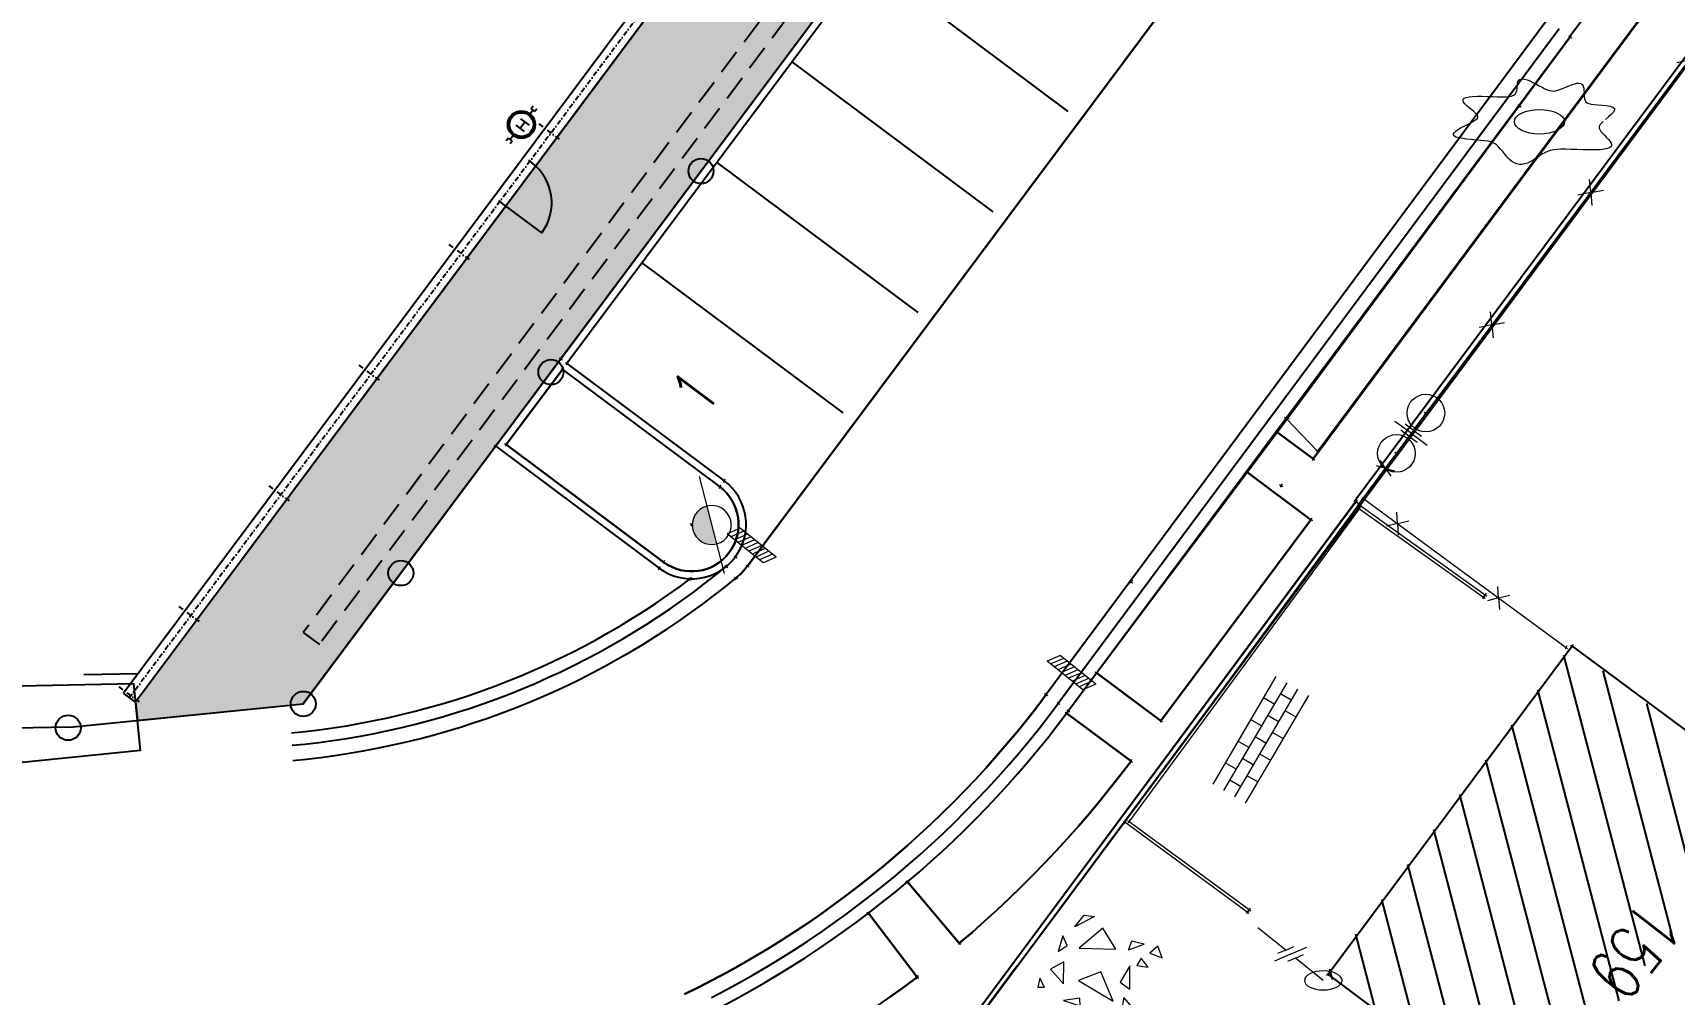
# Model space of a CAD drawing. Header units: millimetres. Extents: x 3476 to 38328, y 1439 to 26921.
# Drawn here: x 32280 to 35552, y 12227 to 14143 of the extents above; entities that cross this region are included whole.
import ezdxf

# ---------------------------------------------------------------- set-up
doc = ezdxf.new("R2010")
doc.units = ezdxf.units.MM
doc.header["$LTSCALE"] = 100
doc.header["$MEASUREMENT"] = 0
doc.linetypes.add('DASHDOT', pattern=[1, 0.5, -0.25, 0, -0.25])
doc.linetypes.add('DASHED', pattern=[0.75, 0.5, -0.25])
doc.layers.get('0').update_dxf_attribs({"linetype": 'CONTINUOUS'})
for name, color, linetype in [('--W-AFSLUITING', 5, 'CONTINUOUS'), ('--W-GELUIDSCHERM', 7, 'CONTINUOUS'), ('--W-GELUIDSCHERM-AS', 7, 'DASHDOT'), ('--W-GELUIDSSCHERM-KOLOM', 7, 'DASHDOT'), ('--W-GROEN-Z', 1, 'CONTINUOUS'), ('--W-GROEN-ZA', 1, 'CONTINUOUS'), ('--W-HAAG-Z', 5, 'DASHED'), ('--W-HYDRANT', 4, 'CONTINUOUS'), ('--W-KIEZEL-Z', 5, 'CONTINUOUS'), ('--W-OT-SLOK', 7, 'CONTINUOUS'), ('--W-OT-WEG1', 7, 'CONTINUOUS'), ('--W-OT-WEG3', 7, 'CONTINUOUS'), ('--W-PARKEERVAK', 2, 'CONTINUOUS'), ('BT-AFSL', 7, 'CONTINUOUS'), ('BT-BEPL', 7, 'CONTINUOUS'), ('BT-GEBO1', 7, 'CONTINUOUS'), ('BT-GEBO2', 7, 'CONTINUOUS'), ('BT-KAPA', 7, 'CONTINUOUS'), ('BT-WEG1', 7, 'CONTINUOUS'), ('BT-WEG2', 7, 'CONTINUOUS'), ('G-PARKEERVAK-GEMEENTE', 1, 'CONTINUOUS')]:
    doc.layers.add(name, color=color, linetype=linetype)
doc.styles.add('ROMANS', font='romans', dxfattribs={"width": 0.7})
doc.styles.get("Standard").update_dxf_attribs({"font": 'romans.shx', "width": 0.7, "height": 62.5})

# ---------------------------------------------------------------- blocks, each defined once
blk = doc.blocks.new('PALEN_VERLICHTING')
h = blk.add_hatch(color=0)
edge = h.paths.add_edge_path()
edge.add_line((-0.275, -0.275), (0.275, 0.275))
edge.add_arc((0, 0), 0.389, -135, 45, ccw=False)
at = {"color": 0, "lineweight": 20}
blk.add_line((-0.705, -0.705), (0.71, 0.705), dxfattribs=at)
for start, end in [(45, 225), (225, 45)]:
    blk.add_arc((0, 0), 0.389, start, end, dxfattribs=at)
at = {"flags": 1}
for tag, p in [('POINTNUMBER', (0, 0)), ('COMMENT', (0, -1.25))]:
    blk.add_attdef(tag, p, '', height=1, dxfattribs=at)
blk = doc.blocks.new('CIRCLE')
at = {"color": 0, "lineweight": 20}
blk.add_circle((0, 0), 0.375, dxfattribs=at)
at = {"flags": 1}
for tag, p in [('POINTNUMBER', (0, 0)), ('COMMENT', (0, -1.25))]:
    blk.add_attdef(tag, p, '', height=1, dxfattribs=at)
blk = doc.blocks.new('AFSLUITING_HOUTPRIKKEL')
at = {"color": 0, "lineweight": 5}
blk.add_line((0, 0), (3, 0), dxfattribs=at)
at = {"color": 0, "lineweight": 20}
for q in [(0.825, 0.175), (0.825, -0.175), (1.175, 0.175), (1.175, -0.175)]:
    blk.add_line((1, 0), q, dxfattribs=at)
blk = doc.blocks.new('BEPLANTINGEN_LOOFBOOM')
at = {"color": 0, "lineweight": 20}
for p, q in [((-0.02, 1.62), (0.035, 1.68)), ((0.035, 1.68), (0.09, 1.72)), ((0.09, 1.72), (0.145, 1.74)), ((0.145, 1.74), (0.2, 1.74)), ((0.2, 1.74), (0.255, 1.72)), ((0.255, 1.72), (0.315, 1.68)), ((0.315, 1.68), (0.37, 1.62)), ((-0.28, 1.255), (-0.23, 1.32)), ((-0.23, 1.32), (-0.18, 1.395)), ((-0.18, 1.395), (-0.125, 1.475)), ((-0.125, 1.475), (-0.075, 1.55)), ((-0.075, 1.55), (-0.02, 1.62)), ((0.37, 1.62), (0.43, 1.535)), ((0.43, 1.535), (0.49, 1.435)), ((0.49, 1.435), (0.545, 1.33)), ((0.545, 1.33), (0.6, 1.22)), ((-1.255, 0.96), (-1.225, 1.015)), ((-1.225, 1.015), (-1.16, 1.055)), ((-1.16, 1.055), (-1.075, 1.075)), ((-1.075, 1.075), (-0.975, 1.085)), ((-0.975, 1.085), (-0.865, 1.09)), ((-0.865, 1.09), (-0.75, 1.09)), ((-0.65, 1.09), (-0.565, 1.095)), ((-0.565, 1.095), (-0.495, 1.105)), ((-0.495, 1.105), (-0.43, 1.13)), ((-0.43, 1.13), (-0.375, 1.16)), ((-0.375, 1.16), (-0.33, 1.2)), ((-0.33, 1.2), (-0.28, 1.255)), ((0.6, 1.22), (0.655, 1.11)), ((0.655, 1.11), (0.705, 1.015)), ((0.705, 1.015), (0.755, 0.935)), ((-1.255, 0.895), (-1.255, 0.96)), ((-1.245, 0.815), (-1.255, 0.895)), ((-1.215, 0.735), (-1.245, 0.815)), ((-1.19, 0.655), (-1.215, 0.735)), ((-1.16, 0.585), (-1.19, 0.655)), ((0.755, 0.935), (0.8, 0.87)), ((0.8, 0.87), (0.845, 0.82)), ((0.845, 0.82), (0.9, 0.78)), ((0.9, 0.78), (0.96, 0.75)), ((0.96, 0.75), (1.035, 0.73)), ((1.035, 0.73), (1.12, 0.715)), ((1.12, 0.715), (1.215, 0.705)), ((1.215, 0.705), (1.31, 0.69)), ((1.31, 0.69), (1.41, 0.68)), ((1.41, 0.68), (1.5, 0.665)), ((1.5, 0.665), (1.575, 0.645)), ((-1.26, 0.305), (-1.21, 0.345)), ((-1.21, 0.345), (-1.175, 0.385)), ((-1.175, 0.385), (-1.15, 0.425)), ((-1.145, 0.525), (-1.16, 0.585)), ((-1.15, 0.425), (-1.145, 0.47)), ((-1.145, 0.47), (-1.145, 0.525)), ((1.575, 0.645), (1.635, 0.615)), ((1.675, 0.34), (1.625, 0.255)), ((1.635, 0.615), (1.68, 0.58)), ((1.705, 0.415), (1.675, 0.34)), ((1.68, 0.58), (1.705, 0.535)), ((1.705, 0.535), (1.715, 0.48)), ((1.715, 0.48), (1.705, 0.415)), ((-1.73, -0.015), (-1.685, 0.025)), ((-1.685, 0.025), (-1.625, 0.07)), ((-1.625, 0.07), (-1.555, 0.115)), ((-1.555, 0.115), (-1.475, 0.165)), ((-1.475, 0.165), (-1.4, 0.215)), ((-1.4, 0.215), (-1.325, 0.26)), ((-1.325, 0.26), (-1.26, 0.305)), ((1.495, 0.075), (1.42, -0.015)), ((1.565, 0.165), (1.495, 0.075)), ((1.625, 0.255), (1.565, 0.165)), ((-1.765, -0.085), (-1.755, -0.055)), ((-1.755, -0.12), (-1.765, -0.085)), ((-1.755, -0.055), (-1.73, -0.015)), ((-1.73, -0.15), (-1.755, -0.12)), ((-1.69, -0.175), (-1.73, -0.15)), ((-1.635, -0.205), (-1.69, -0.175)), ((-1.57, -0.23), (-1.635, -0.205)), ((-1.495, -0.255), (-1.57, -0.23)), ((-1.425, -0.28), (-1.495, -0.255)), ((-1.355, -0.31), (-1.425, -0.28)), ((-1.295, -0.335), (-1.355, -0.31)), ((1.22, -0.31), (1.205, -0.365)), ((1.25, -0.25), (1.22, -0.31)), ((1.295, -0.185), (1.25, -0.25)), ((1.355, -0.105), (1.295, -0.185)), ((1.42, -0.015), (1.355, -0.105)), ((-1.25, -0.365), (-1.295, -0.335)), ((-1.22, -0.395), (-1.25, -0.365)), ((-1.24, -0.665), (-1.215, -0.59)), ((-1.205, -0.43), (-1.22, -0.395)), ((-1.215, -0.59), (-1.205, -0.525)), ((-1.2, -0.475), (-1.205, -0.43)), ((-1.205, -0.525), (-1.2, -0.475)), ((1.205, -0.365), (1.2, -0.42)), ((1.2, -0.42), (1.205, -0.48)), ((1.205, -0.48), (1.225, -0.55)), ((1.225, -0.55), (1.25, -0.625)), ((1.25, -0.625), (1.28, -0.71)), ((-1.34, -1.005), (-1.32, -0.925)), ((-1.32, -0.925), (-1.295, -0.84)), ((-1.295, -0.84), (-1.265, -0.75)), ((-1.265, -0.75), (-1.24, -0.665)), ((1.28, -0.71), (1.31, -0.8)), ((1.31, -0.8), (1.34, -0.89)), ((1.34, -0.89), (1.36, -0.975)), ((1.36, -0.975), (1.375, -1.05)), ((-1.35, -1.075), (-1.34, -1.005)), ((-1.35, -1.135), (-1.35, -1.075)), ((-1.34, -1.175), (-1.35, -1.135)), ((-1.315, -1.2), (-1.34, -1.175)), ((-1.285, -1.215), (-1.315, -1.2)), ((-1.24, -1.215), (-1.285, -1.215)), ((-1.185, -1.2), (-1.24, -1.215)), ((-1.125, -1.17), (-1.185, -1.2)), ((-1.055, -1.135), (-1.125, -1.17)), ((-0.985, -1.095), (-1.055, -1.135)), ((-0.915, -1.055), (-0.985, -1.095)), ((-0.845, -1.02), (-0.915, -1.055)), ((-0.78, -1), (-0.845, -1.02)), ((-0.72, -0.985), (-0.78, -1)), ((-0.67, -0.99), (-0.72, -0.985)), ((-0.625, -1.01), (-0.67, -0.99)), ((-0.58, -1.04), (-0.625, -1.01)), ((-0.54, -1.09), (-0.58, -1.04)), ((-0.5, -1.155), (-0.54, -1.09)), ((-0.455, -1.235), (-0.5, -1.155)), ((-0.41, -1.325), (-0.455, -1.235)), ((0.345, -1.265), (0.305, -1.335)), ((0.385, -1.21), (0.345, -1.265)), ((0.425, -1.175), (0.385, -1.21)), ((0.465, -1.15), (0.425, -1.175)), ((0.51, -1.135), (0.465, -1.15)), ((0.565, -1.135), (0.51, -1.135)), ((0.635, -1.145), (0.565, -1.135)), ((0.71, -1.16), (0.635, -1.145)), ((0.8, -1.18), (0.71, -1.16)), ((0.895, -1.2), (0.8, -1.18)), ((0.99, -1.225), (0.895, -1.2)), ((1.08, -1.24), (0.99, -1.225)), ((1.16, -1.245), (1.08, -1.24)), ((1.23, -1.245), (1.16, -1.245)), ((1.285, -1.23), (1.23, -1.245)), ((1.33, -1.205), (1.285, -1.23)), ((1.36, -1.165), (1.33, -1.205)), ((1.375, -1.115), (1.36, -1.165)), ((1.375, -1.05), (1.375, -1.115)), ((-0.365, -1.42), (-0.41, -1.325)), ((-0.315, -1.515), (-0.365, -1.42)), ((-0.27, -1.6), (-0.315, -1.515)), ((-0.22, -1.675), (-0.27, -1.6)), ((0.17, -1.575), (0.12, -1.65)), ((0.215, -1.495), (0.17, -1.575)), ((0.26, -1.41), (0.215, -1.495)), ((0.305, -1.335), (0.26, -1.41)), ((-0.17, -1.725), (-0.22, -1.675)), ((-0.12, -1.76), (-0.17, -1.725)), ((-0.075, -1.78), (-0.12, -1.76)), ((-0.025, -1.775), (-0.075, -1.78)), ((0.025, -1.75), (-0.025, -1.775)), ((0.075, -1.71), (0.025, -1.75)), ((0.12, -1.65), (0.075, -1.71))]:
    blk.add_line(p, q, dxfattribs=at)
blk.add_circle((0, 0), 0.5, dxfattribs=at)
at = {"flags": 1}
for tag, p in [('POINTNUMBER', (0, 0)), ('COMMENT', (0, -1.25))]:
    blk.add_attdef(tag, p, '', height=1, dxfattribs=at)
blk = doc.blocks.new('INVISIBLE')
at = {"color": 0, "lineweight": 9}
for p, q in [((-0.0375, 0), (0.0375, 0)), ((0, -0.0375), (0, 0.0375))]:
    blk.add_line(p, q, dxfattribs=at)
at = {"flags": 1}
for tag, p in [('POINTNUMBER', (0, 0)), ('COMMENT', (0, -1.25))]:
    blk.add_attdef(tag, p, '', height=1, dxfattribs=at)
blk = doc.blocks.new('AFSLUITING_POORT')
at = {"color": 0, "lineweight": 5}
for p, q in [((2, 0), (2, 0.4)), ((0, 0), (1.7, 0)), ((1.7, 0), (1.7, 0.2)), ((1.7, 0), (1.7, -0.2)), ((2, 0), (2, -0.4)), ((2.3, 0), (2.3, 0.2)), ((2.3, 0), (4, 0)), ((2.3, 0), (2.3, -0.2))]:
    blk.add_line(p, q, dxfattribs=at)
blk = doc.blocks.new('VERHARDING_KLINKERS')
at = {"color": 0, "lineweight": 20}
for p, q in [((-1.245, 0.375), (1.245, 0.375)), ((-0.75, 0.125), (-0.75, 0.375)), ((-0.25, 0.125), (-0.25, 0.375)), ((0.25, 0.125), (0.25, 0.375)), ((0.75, 0.125), (0.75, 0.375)), ((-1.245, 0.125), (1.245, 0.125)), ((-1, -0.125), (-1, 0.125)), ((-0.5, -0.125), (-0.5, 0.125)), ((0, -0.125), (0, 0.125)), ((0.5, -0.125), (0.5, 0.125)), ((1, -0.125), (1, 0.125)), ((-1.245, -0.125), (1.245, -0.125)), ((-0.75, -0.125), (-0.75, -0.375)), ((-0.25, -0.125), (-0.25, -0.375)), ((0.25, -0.125), (0.25, -0.375)), ((0.75, -0.125), (0.75, -0.375)), ((-1.245, -0.375), (1.245, -0.375))]:
    blk.add_line(p, q, dxfattribs=at)
at = {"flags": 1}
for tag, p in [('POINTNUMBER', (0, 0)), ('COMMENT', (0, -1.25))]:
    blk.add_attdef(tag, p, '', height=1, dxfattribs=at)
blk = doc.blocks.new('VERHARDING_STEENSLAG')
at = {"color": 0, "lineweight": 20}
for p, q in [((-0.84, 0.925), (-1, 0.735)), ((-1, 0.735), (-0.8, 0.67)), ((-0.8, 0.67), (-0.84, 0.925)), ((-0.54, 0.78), (-0.625, 0.57)), ((-0.455, 0.57), (-0.54, 0.78)), ((0.02, 0.685), (-0.38, 0.45)), ((-0.005, 0.45), (0.02, 0.685)), ((0.31, 0.92), (0.225, 0.665)), ((0.225, 0.665), (0.58, 0.795)), ((0.58, 0.795), (0.31, 0.92)), ((0.765, 0.71), (0.63, 0.575)), ((0.805, 0.47), (0.765, 0.71)), ((-0.9, 0.48), (-0.825, 0.23)), ((-0.64, 0.265), (-0.9, 0.48)), ((-0.625, 0.57), (-0.455, 0.57)), ((-0.38, 0.45), (-0.005, 0.45)), ((0.395, 0.52), (0.015, 0.015)), ((0.39, -0.285), (0.395, 0.52)), ((0.63, 0.575), (0.805, 0.47)), ((-0.825, 0.23), (-0.64, 0.265)), ((-0.525, 0.04), (-0.755, -0.395)), ((-0.175, -0.6), (-0.525, 0.04)), ((0.015, 0.015), (0.39, -0.285)), ((0.81, 0), (0.68, -0.085)), ((0.885, -0.34), (0.81, 0)), ((0.68, -0.085), (0.885, -0.34)), ((-0.755, -0.395), (-0.175, -0.6)), ((0.595, -0.51), (0.215, -0.725)), ((0.475, -0.88), (0.595, -0.51)), ((-0.875, -0.655), (-0.495, -0.89)), ((-0.79, -0.845), (-0.875, -0.655)), ((-0.495, -0.89), (-0.79, -0.845)), ((-0.1, -0.83), (-0.22, -1)), ((-0.22, -1), (0.095, -0.925)), ((0.095, -0.925), (-0.1, -0.83)), ((0.215, -0.725), (0.475, -0.88)), ((0.845, -0.8), (0.74, -0.97)), ((0.74, -0.97), (0.915, -0.915)), ((0.915, -0.915), (0.845, -0.8))]:
    blk.add_line(p, q, dxfattribs=at)
at = {"flags": 1}
for tag, p in [('POINTNUMBER', (0, 0)), ('COMMENT', (0, -1.25))]:
    blk.add_attdef(tag, p, '', height=1, dxfattribs=at)
blk = doc.blocks.new('OT_WEG_STRAATKOLK')
at = {"color": 0, "lineweight": 20}
for p, q in [((-1, 0.24), (1, 0.24)), ((-1, 0.24), (-1, -0.22)), ((-0.8, 0.24), (-0.8, -0.22)), ((-0.6, 0.24), (-0.6, -0.22)), ((-0.4, 0.24), (-0.4, -0.22)), ((-0.2, 0.24), (-0.2, -0.22)), ((0, 0.24), (0, -0.22)), ((0.2, 0.24), (0.2, -0.22)), ((0.4, 0.24), (0.4, -0.22)), ((0.6, 0.24), (0.6, -0.22)), ((0.8, 0.24), (0.8, -0.22)), ((1, 0.24), (1, -0.22)), ((-1, -0.22), (1, -0.22))]:
    blk.add_line(p, q, dxfattribs=at)
at = {"flags": 1}
for tag, p in [('POINTNUMBER', (0, 0)), ('COMMENT', (0, -1.25))]:
    blk.add_attdef(tag, p, '', height=1, dxfattribs=at)

msp = doc.modelspace()

# ---------------------------------------------------------------- hatches: boundary and pattern name
at = {"layer": '--W-GROEN-ZA'}
h = msp.add_hatch(dxfattribs=at)
h.set_pattern_fill('GRASS', color=256, scale=100, style=0)
h.set_pattern_definition([(90, (-82915.385, 48275.82), (-70.71068, 70.71068), [18.75, -122.67136]), (45, (-82915.39, 48275.82), (-70.71068, 70.71068), [18.75, -81.25]), (135, (-82915.39, 48275.82), (-70.71068, -70.71068), [18.75, -81.25])])
h.paths.add_polyline_path([(31032.97, 18260.32), (32528.81, 20264.22), (28847.09, 22676.94), (28847.09, 22315.34), (32119.22, 20191.96), (30633.92, 18202.17), (34410.97, 15389.18), (32485.23, 12809.33), (32488.86, 12772.75), (32819.38, 12805.62), (34808.5, 15470.37), (34388.54, 15780.18), (34240.99, 15871.13)])
at = {"layer": 'BT-GEBO2'}
h = msp.add_hatch(dxfattribs=at)
h.set_pattern_fill('_VERTICAAL', color=256, scale=100, angle=-120.3716, style=0, pattern_type=0)
h.set_pattern_definition([(284.6284, (20030.515, 51681.626), (65.5377, 17.10599), [])])
h.paths.add_polyline_path([(35746.11, 12621.47), (35345.16, 12920.18), (34857.71, 12265.91), (35258.67, 11967.19)])

# ---------------------------------------------------------------- linework, layer by layer
at = {"layer": '--W-AFSLUITING'}
for p, q in [((34808.5, 15470.37), (32819.38, 12805.62)), ((32354.06, 12759.35), (32819.38, 12805.62)), ((32354.06, 12759.35), (31847.14, 12749.33))]:
    msp.add_line(p, q, dxfattribs=at)
for centre in [(33612.14, 13867.65), (33313.05, 13466.96), (33013.96, 13066.28), (32819.38, 12805.62), (32350.81, 12758.06)]:
    msp.add_circle(centre, 25, dxfattribs=at)
at = {"layer": '--W-GELUIDSCHERM'}
for p, q in [((34368.96, 15383.06), (32461.18, 12827.27)), ((34410.97, 15389.18), (32485.23, 12809.33)), ((33268.11, 13889.36), (33274.52, 13884.58)), ((33208.29, 13809.23), (33214.7, 13804.44)), ((33294.84, 13744.63), (33214.7, 13804.44)), ((32485.23, 12809.33), (32461.18, 12827.27))]:
    msp.add_line(p, q, dxfattribs=at)
msp.add_arc((33214.7, 13804.44), 100, 323.26002, 53.26002, dxfattribs=at)
at = {"layer": '--W-GELUIDSCHERM-AS', "ltscale": 0.2}
msp.add_line((34389.97, 15386.12), (32473.21, 12818.3), dxfattribs=at)
at = {"layer": '--W-GELUIDSSCHERM-KOLOM', "ltscale": 0.2}
for p, q in [((33289.2, 13961.62), (33337.28, 13925.73)), ((33109.75, 13721.21), (33157.83, 13685.32)), ((32930.29, 13480.8), (32978.38, 13444.91)), ((32750.84, 13240.39), (32798.92, 13204.5)), ((32571.39, 12999.98), (32619.47, 12964.09)), ((32451.75, 12839.71), (32499.83, 12803.82))]:
    msp.add_line(p, q, dxfattribs=at)
at = {"layer": '--W-GROEN-Z'}
msp.add_lwpolyline([(32485.23, 12809.33), (32488.86, 12772.75), (32819.38, 12805.62), (34808.5, 15470.37), (34388.54, 15780.18), (34240.99, 15871.13), (31032.97, 18260.32), (32528.81, 20264.22), (27202.63, 23754.59), (26940.27, 23887.33), (24070.57, 25754.87), (17410.47, 25631.78), (17311.13, 25079.78), (17601.69, 25085.22), (17649.55, 25351.15), (23988.39, 25468.3), (32119.22, 20191.96), (30633.92, 18202.17), (34410.97, 15389.18)], close=True, dxfattribs=at)
at = {"layer": '--W-HAAG-Z'}
for p, q in [((34670, 15426.94), (32819.47, 12947.84)), ((34726.01, 15435.1), (32851.53, 12923.91)), ((32819.47, 12947.84), (32851.53, 12923.91))]:
    msp.add_line(p, q, dxfattribs=at)
at = {"layer": '--W-HYDRANT'}
for p, q in [((33252.74, 13971.99), (33269.44, 13959.13)), ((33271.3, 13981.84), (33276.95, 13989.04)), ((33273.58, 13992.39), (33277.62, 13997.65)), ((33281.01, 13986.68), (33273.58, 13992.39)), ((33285.06, 13991.94), (33281.01, 13986.68)), ((33237.85, 13938.4), (33232.33, 13931.11)), ((33243.03, 13959.38), (33259.73, 13946.52)), ((33251.55, 13953.3), (33261.39, 13966.08)), ((33228.23, 13933.51), (33224.18, 13928.25)), ((33235.65, 13927.78), (33228.23, 13933.51)), ((33231.6, 13922.53), (33235.65, 13927.78))]:
    msp.add_line(p, q, dxfattribs=at)
for radius in [27.41, 25.68, 23.79]:
    msp.add_circle((33254.25, 13960.37), radius, dxfattribs=at)
at = {"layer": '--W-KIEZEL-Z'}
msp.add_line((32489.85, 12865.67), (32382.19, 12863.54), dxfattribs=at)
msp.add_lwpolyline([(31701.37, 12830.08, 0.8742034), (31688.94, 12721.78, 0.0870763), (32199.13, 12683.65), (32494.8, 12713.05), (32481.64, 12845.38), (31701.37, 12829.96)], format="xyb", dxfattribs=at)
at = {"layer": '--W-OT-WEG1', "linetype": 'Continuous', "lineweight": 25}
for p, q in [((35343.01, 14134.56), (38092.58, 17831.29)), ((34914.43, 13209.11), (38106.05, 17497.71)), ((34922.57, 13203.3), (38104.86, 17479.36))]:
    msp.add_line(p, q, dxfattribs=at)
at = {"layer": '--W-OT-WEG1', "linetype": 'Continuous'}
for p, q in [((34687.66, 15308.49), (33332.79, 13493.41)), ((34690.71, 15287.5), (33344.81, 13484.44)), ((35299.18, 14169.34), (34300.45, 12824.46)), ((35323.17, 14151.53), (34324.43, 12806.65)), ((35345.1, 14135.23), (34344.5, 12791.74)), ((33332.79, 13493.41), (33202.98, 13319.51)), ((33344.81, 13484.44), (33658.54, 13250.25)), ((33335.83, 13472.42), (33223.98, 13322.56)), ((33335.83, 13472.42), (33649.57, 13238.23)), ((33202.98, 13319.51), (33528.74, 13076.35)), ((33223.98, 13322.56), (33537.71, 13088.37)), ((34832.61, 13293.83), (34760.49, 13347.52)), ((34844.41, 13309.73), (34832.61, 13293.83)), ((34827.78, 13172.76), (34700.78, 13267.3)), ((34918.41, 13208.98), (33840.1, 11757.69)), ((34926.43, 13203.02), (33854.09, 11759.76)), ((34827.78, 13172.76), (34529.12, 12771.76)), ((34529.12, 12771.76), (34400.78, 12867.3)), ((34469.4, 12691.54), (34341.05, 12787.1)), ((34127.16, 12328.53), (34024.03, 12450.85)), ((33945.98, 12388.29), (34042.94, 12261.01))]:
    msp.add_line(p, q, dxfattribs=at)
at = {"layer": '--W-OT-WEG1'}
msp.add_line((35310.45, 15231.72), (33704.63, 13080.45), dxfattribs=at)
at = {"layer": '--W-OT-WEG1', "linetype": 'Continuous'}
for points in [[(32795.74, 12747.97, -883.54), (32823.45, 12750.79, -857.55), (32851.09, 12754.09, -831.48), (32878.68, 12757.89, -805.35), (32906.19, 12762.18, -779.17), (32933.62, 12766.96, -752.94), (32960.96, 12772.23, -726.67), (32988.2, 12777.98, -700.37), (33015.34, 12784.21, -674.06), (33042.36, 12790.93, -647.73), (33069.26, 12798.13, -621.39), (33096.02, 12805.81, -595.06), (33122.65, 12813.96, -568.75), (33149.12, 12822.58, -542.45), (33175.44, 12831.68, -516.18), (33201.59, 12841.24, -489.95), (33227.56, 12851.27, -463.77), (33253.36, 12861.75, -437.64), (33278.96, 12872.7, -411.57), (33304.37, 12884.09, -385.58), (33329.56, 12895.94, -359.66), (33354.54, 12908.24, -333.83), (33379.3, 12920.98, -308.09), (33403.83, 12934.15, -282.46), (33428.12, 12947.77, -256.94), (33452.17, 12961.81, -231.54), (33475.96, 12976.28, -206.27), (33499.48, 12991.16, -181.13), (33522.74, 13006.47, -156.14), (33545.73, 13022.19, -131.3), (33568.43, 13038.31, -106.62), (33590.84, 13054.84, -82.1), (33590.84, 13054.84, -82.1)], [(32797.19, 12723.02, -902.38), (32822.68, 12725.55, -880.2), (32850.5, 12728.82, -855.85), (32878.27, 12732.57, -831.44), (32905.96, 12736.81, -806.96), (32933.58, 12741.54, -782.43), (32961.1, 12746.76, -757.86), (32988.54, 12752.46, -733.24), (33015.86, 12758.64, -708.6), (33043.07, 12765.31, -683.93), (33070.17, 12772.45, -659.25), (33097.13, 12780.07, -634.56), (33123.95, 12788.17, -609.87), (33150.62, 12796.73, -585.19), (33177.14, 12805.77, -560.52), (33203.5, 12815.27, -535.88), (33229.69, 12825.23, -511.26), (33255.69, 12835.66, -486.69), (33281.51, 12846.54, -462.16), (33307.13, 12857.88, -437.68), (33332.55, 12869.66, -413.27), (33357.75, 12881.89, -388.93), (33382.74, 12894.57, -364.66), (33407.5, 12907.68, -340.47), (33432.02, 12921.23, -316.38), (33456.3, 12935.21, -292.38), (33480.33, 12949.61, -268.5), (33504.11, 12964.44, -244.72), (33527.61, 12979.68, -221.07), (33550.85, 12995.33, -197.54), (33573.81, 13011.39, -174.15), (33596.47, 13027.86, -150.91), (33618.85, 13044.72, -127.81), (33640.92, 13061.97, -104.88), (33662.69, 13079.61, -82.1), (33662.69, 13079.61, -82.1)], [(32798.93, 12693.04, -862.1), (32825.91, 12695.73, -839.06), (32854.26, 12699.05, -814.71), (32882.55, 12702.88, -790.3), (32910.77, 12707.2, -765.82), (32938.9, 12712.02, -741.29), (32966.95, 12717.33, -716.72), (32994.9, 12723.14, -692.1), (33022.74, 12729.44, -667.46), (33050.47, 12736.23, -642.79), (33078.07, 12743.51, -618.11), (33105.54, 12751.28, -593.42), (33132.87, 12759.52, -568.73), (33160.05, 12768.25, -544.05), (33187.07, 12777.46, -519.38), (33213.92, 12787.14, -494.74), (33240.6, 12797.29, -470.12), (33267.1, 12807.91, -445.55), (33293.4, 12819, -421.02), (33319.51, 12830.55, -396.54), (33345.41, 12842.56, -372.13), (33371.09, 12855.02, -347.78), (33396.55, 12867.93, -323.52), (33421.77, 12881.29, -299.33), (33446.76, 12895.1, -275.24), (33471.5, 12909.34, -251.24), (33495.98, 12924.02, -227.35), (33520.21, 12939.12, -203.58), (33544.16, 12954.65, -179.93), (33567.83, 12970.6, -156.4), (33591.22, 12986.97, -133.01), (33614.32, 13003.74, -109.77), (33637.12, 13020.92, -86.67), (33659.61, 13038.5, -63.74), (33681.78, 13056.47, -40.96), (33681.78, 13056.47, -40.96)], [(33579.58, 12226.94, -1177.15), (33607.81, 12240.94, -1167.9), (33635.82, 12255.38, -1158.67), (33663.59, 12270.27, -1149.45), (33691.12, 12285.6, -1140.24), (33718.4, 12301.37, -1131.06), (33745.42, 12317.58, -1121.89), (33772.19, 12334.22, -1112.75), (33798.68, 12351.28, -1103.64), (33824.9, 12368.76, -1094.55), (33850.83, 12386.66, -1085.5), (33876.47, 12404.97, -1076.47), (33901.82, 12423.69, -1067.49), (33926.87, 12442.82, -1058.54), (33951.6, 12462.34, -1049.62), (33976.02, 12482.25, -1040.76), (34000.12, 12502.56, -1031.93), (34023.89, 12523.24, -1023.16), (34047.33, 12544.3, -1014.43), (34070.43, 12565.74, -1005.75), (34093.18, 12587.54, -997.13), (34115.58, 12609.7, -988.56), (34137.62, 12632.22, -980.05), (34159.3, 12655.09, -971.6), (34180.62, 12678.3, -963.21), (34201.55, 12701.85, -954.88), (34222.11, 12725.74, -946.63), (34242.28, 12749.94, -938.44), (34262.07, 12774.47, -930.32), (34281.46, 12799.31, -922.27), (34300.45, 12824.46, -914.3), (34300.45, 12824.46, -914.3)], [(33633.27, 12220.38, -344.5), (33661.19, 12235.02, -335.4), (33688.88, 12250.09, -326.32), (33716.33, 12265.6, -317.26), (33743.53, 12281.54, -308.21), (33770.47, 12297.9, -299.19), (33797.16, 12314.69, -290.19), (33823.57, 12331.9, -281.22), (33849.71, 12349.52, -272.27), (33875.57, 12367.55, -263.36), (33901.15, 12385.99, -254.47), (33926.43, 12404.83, -245.62), (33951.41, 12424.06, -236.81), (33976.08, 12443.68, -228.04), (34000.44, 12463.7, -219.31), (34024.48, 12484.09, -210.63), (34048.2, 12504.86, -201.99), (34071.58, 12526, -193.39), (34094.63, 12547.51, -184.85), (34117.34, 12569.37, -176.36), (34139.71, 12591.6, -167.92), (34161.71, 12614.17, -159.54), (34183.36, 12637.08, -151.22), (34204.65, 12660.34, -142.96), (34225.57, 12683.93, -134.76), (34246.11, 12707.84, -126.63), (34266.27, 12732.08, -118.56), (34286.05, 12756.63, -110.56), (34305.44, 12781.48, -102.63), (34324.43, 12806.65, -94.78), (34324.43, 12806.65, -94.78)], [(34024.03, 12450.85, -223.13), (34047.48, 12470.93, -214.71), (34070.62, 12491.37, -206.27), (34093.45, 12512.16, -197.83), (34115.97, 12533.29, -189.37), (34138.15, 12554.76, -180.91), (34160.01, 12576.57, -172.45), (34181.53, 12598.71, -163.98), (34202.71, 12621.18, -155.51), (34223.54, 12643.96, -147.04), (34244.03, 12667.06, -138.57), (34264.16, 12690.47, -130.11), (34283.93, 12714.19, -121.66), (34303.34, 12738.2, -113.21), (34322.38, 12762.5, -104.78), (34341.05, 12787.1, -96.35), (34341.05, 12787.1, -96.35)], [(34341.05, 12787.1, -96.35), (34344.5, 12791.74, -94.78), (34344.5, 12791.74, -94.78)], [(34127.16, 12328.53, -211.61), (34152.48, 12350.21, -203.53), (34177.46, 12372.27, -195.43), (34202.11, 12394.71, -187.33), (34226.41, 12417.53, -179.22), (34250.36, 12440.71, -171.1), (34273.96, 12464.25, -162.97), (34297.19, 12488.16, -154.85), (34320.06, 12512.41, -146.72), (34342.55, 12537.01, -138.59), (34364.66, 12561.95, -130.47), (34386.39, 12587.23, -122.35), (34407.74, 12612.83, -114.24), (34428.69, 12638.76, -106.13), (34449.24, 12665, -98.04), (34469.39, 12691.55, -89.96), (34469.39, 12691.55, -89.96)], [(33945.98, 12388.29, -250.4), (33972.34, 12408.71, -241.31), (33998.36, 12429.57, -232.22), (34024.03, 12450.85, -223.13), (34024.03, 12450.85, -223.13)], [(33548.6, 12151.9, -376.86), (33576.68, 12164.77, -368.46), (33604.56, 12178.07, -360.04), (33632.24, 12191.79, -351.62), (33659.7, 12205.94, -343.19), (33686.95, 12220.5, -334.75), (33713.97, 12235.48, -326.3), (33740.75, 12250.86, -317.85), (33767.3, 12266.66, -309.4), (33793.61, 12282.86, -300.96), (33819.67, 12299.45, -292.51), (33845.46, 12316.44, -284.07), (33871, 12333.83, -275.64), (33896.27, 12351.6, -267.21), (33921.27, 12369.75, -258.8), (33945.98, 12388.29, -250.4), (33945.98, 12388.29, -250.4)], [(33614.17, 12005.95, -369.69), (33644.47, 12019.84, -361.35), (33674.55, 12034.19, -352.99), (33704.41, 12049, -344.62), (33734.05, 12064.26, -336.24), (33763.44, 12079.97, -327.86), (33792.6, 12096.13, -319.47), (33821.5, 12112.74, -311.08), (33850.15, 12129.78, -302.69), (33878.53, 12147.25, -294.3), (33906.65, 12165.16, -285.91), (33934.49, 12183.5, -277.52), (33962.04, 12202.25, -269.15), (33989.31, 12221.43, -260.78), (34016.28, 12241.02, -252.42), (34042.94, 12261.01, -244.08), (34042.94, 12261.01, -244.08)]]:
    msp.add_polyline3d(points, dxfattribs=at)
for radius, start, end in [(93.5, 233.26039, 53.26039), (108.5, 323.26039, 53.26039), (108.5, 233.26039, 323.26039), (138.5, 309.52637, 323.26039)]:
    msp.add_arc((33593.64, 13163.3), radius, start, end, dxfattribs=at)
at = {"layer": '--W-OT-WEG3', "linetype": 'Continuous'}
for p, q in [((34844.41, 13309.73), (37349.57, 16685.92)), ((35299.18, 14169.34), (34300.45, 12824.46)), ((34760.49, 13347.52), (35345.1, 14135.23)), ((34700.78, 13267.3), (34760.49, 13347.52)), ((34760.49, 13347.52), (34832.61, 13293.83)), ((34832.61, 13293.83), (34760.49, 13347.52)), ((34832.61, 13293.83), (34844.41, 13309.73)), ((34827.78, 13172.76), (34700.78, 13267.3)), ((34917.64, 13209.27), (33823.18, 11734.92)), ((34529.12, 12771.76), (34827.78, 13172.76)), ((33659.61, 13038.5), (33681.78, 13056.47)), ((33681.78, 13056.47), (33690.03, 13063.85)), ((33690.03, 13063.85), (33697.66, 13071.86)), ((33697.66, 13071.86), (33704.63, 13080.45)), ((33637.12, 13020.92), (33659.61, 13038.5)), ((33591.22, 12986.97), (33614.32, 13003.74)), ((33614.32, 13003.74), (33637.12, 13020.92)), ((33544.16, 12954.65), (33567.83, 12970.6)), ((33567.83, 12970.6), (33591.22, 12986.97)), ((33471.5, 12909.34), (33495.98, 12924.02)), ((33495.98, 12924.02), (33520.21, 12939.12)), ((33520.21, 12939.12), (33544.16, 12954.65)), ((33421.77, 12881.29), (33446.76, 12895.1)), ((33446.76, 12895.1), (33471.5, 12909.34)), ((33371.09, 12855.02), (33396.55, 12867.93)), ((33396.55, 12867.93), (33421.77, 12881.29)), ((34341.05, 12787.1), (34400.78, 12867.3)), ((34400.78, 12867.3), (34529.12, 12771.76)), ((33293.4, 12819), (33319.51, 12830.55)), ((33319.51, 12830.55), (33345.41, 12842.56)), ((33345.41, 12842.56), (33371.09, 12855.02)), ((33213.92, 12787.14), (33240.6, 12797.29)), ((33240.6, 12797.29), (33267.1, 12807.91)), ((33267.1, 12807.91), (33293.4, 12819)), ((34281.46, 12799.31), (34262.07, 12774.47)), ((34300.45, 12824.46), (34281.46, 12799.31)), ((33132.87, 12759.52), (33160.05, 12768.25)), ((33160.05, 12768.25), (33187.07, 12777.46)), ((33187.07, 12777.46), (33213.92, 12787.14)), ((34262.07, 12774.47), (34242.28, 12749.94)), ((34469.39, 12691.55), (34341.05, 12787.1)), ((32994.9, 12723.14), (33022.74, 12729.44)), ((33022.74, 12729.44), (33050.47, 12736.23)), ((33050.47, 12736.23), (33078.07, 12743.51)), ((33078.07, 12743.51), (33105.54, 12751.28)), ((33105.54, 12751.28), (33132.87, 12759.52)), ((34242.28, 12749.94), (34222.11, 12725.74)), ((32854.26, 12699.05), (32882.55, 12702.88)), ((32882.55, 12702.88), (32910.77, 12707.2)), ((32910.77, 12707.2), (32938.9, 12712.02)), ((32938.9, 12712.02), (32966.95, 12717.33)), ((32966.95, 12717.33), (32994.9, 12723.14)), ((34201.55, 12701.85), (34180.62, 12678.3)), ((34222.11, 12725.74), (34201.55, 12701.85)), ((34180.62, 12678.3), (34159.3, 12655.09)), ((34428.69, 12638.76), (34449.24, 12665)), ((34449.24, 12665), (34469.39, 12691.55)), ((34137.62, 12632.22), (34115.58, 12609.7)), ((34159.3, 12655.09), (34137.62, 12632.22)), ((34407.74, 12612.83), (34428.69, 12638.76)), ((34115.58, 12609.7), (34093.18, 12587.54)), ((34386.39, 12587.23), (34407.74, 12612.83)), ((34070.43, 12565.74), (34047.33, 12544.3)), ((34093.18, 12587.54), (34070.43, 12565.74)), ((34364.66, 12561.95), (34386.39, 12587.23)), ((34047.33, 12544.3), (34023.89, 12523.24)), ((34320.06, 12512.41), (34342.55, 12537.01)), ((34342.55, 12537.01), (34364.66, 12561.95)), ((34000.12, 12502.56), (33976.02, 12482.25)), ((34023.89, 12523.24), (34000.12, 12502.56)), ((34297.19, 12488.16), (34320.06, 12512.41)), ((33976.02, 12482.25), (33951.6, 12462.34)), ((34273.96, 12464.25), (34297.19, 12488.16)), ((33926.87, 12442.82), (33901.82, 12423.69)), ((33951.6, 12462.34), (33926.87, 12442.82)), ((33998.36, 12429.57), (34024.03, 12450.85)), ((34024.03, 12450.85), (34127.16, 12328.53)), ((34226.41, 12417.53), (34250.36, 12440.71)), ((34250.36, 12440.71), (34273.96, 12464.25)), ((33876.47, 12404.97), (33850.83, 12386.66)), ((33901.82, 12423.69), (33876.47, 12404.97)), ((33945.98, 12388.29), (33972.34, 12408.71)), ((33972.34, 12408.71), (33998.36, 12429.57)), ((34202.11, 12394.71), (34226.41, 12417.53)), ((33824.9, 12368.76), (33798.68, 12351.28)), ((33850.83, 12386.66), (33824.9, 12368.76)), ((34042.94, 12261.01), (33945.98, 12388.29)), ((34152.48, 12350.21), (34177.46, 12372.27)), ((34177.46, 12372.27), (34202.11, 12394.71)), ((33798.68, 12351.28), (33772.19, 12334.22)), ((34127.16, 12328.53), (34152.48, 12350.21)), ((33745.42, 12317.58), (33718.4, 12301.37)), ((33772.19, 12334.22), (33745.42, 12317.58)), ((33663.59, 12270.27), (33635.82, 12255.38)), ((33691.12, 12285.6), (33663.59, 12270.27)), ((33718.4, 12301.37), (33691.12, 12285.6)), ((33607.81, 12240.94), (33579.58, 12226.94)), ((33635.82, 12255.38), (33607.81, 12240.94)), ((33989.31, 12221.43), (34016.28, 12241.02)), ((34016.28, 12241.02), (34042.94, 12261.01))]:
    msp.add_line(p, q, dxfattribs=at)
at = {"layer": '--W-OT-WEG3'}
msp.add_line((33704.63, 13080.45), (35310.45, 15231.72), dxfattribs=at)
at = {"layer": '--W-OT-WEG3', "linetype": 'Continuous'}
msp.add_lwpolyline([(33335.83, 13472.42), (33649.57, 13238.23, -1), (33537.71, 13088.37), (33223.98, 13322.56), (33335.83, 13472.42)], format="xyb", close=True, dxfattribs=at)
for points in [[(34700.78, 13267.3, 0), (34827.78, 13172.76, -94.99), (34529.12, 12771.76, -89.96), (34400.78, 12867.3, -94.81), (34700.78, 13267.3, -97.9)], [(34341.05, 12787.1, -96.35), (34469.4, 12691.54, -89.96), (34469.39, 12691.55, -89.96), (34449.24, 12665, -98.04), (34428.69, 12638.76, -106.13), (34407.74, 12612.83, -114.24), (34386.39, 12587.23, -122.35), (34364.66, 12561.95, -130.47), (34342.55, 12537.01, -138.59), (34320.06, 12512.41, -146.72), (34297.19, 12488.16, -154.85), (34273.96, 12464.25, -162.97), (34250.36, 12440.71, -171.1), (34226.41, 12417.53, -179.22), (34202.11, 12394.71, -187.33), (34177.46, 12372.27, -195.43), (34152.48, 12350.21, -203.53), (34127.16, 12328.53, -211.61), (34024.03, 12450.85, -216.62), (34047.48, 12470.93, -214.71), (34070.62, 12491.37, -206.27), (34093.45, 12512.16, -197.83), (34115.97, 12533.29, -189.37), (34138.15, 12554.76, -180.91), (34160.01, 12576.57, -172.45), (34181.53, 12598.71, -163.98), (34202.71, 12621.18, -155.51), (34223.54, 12643.96, -147.04), (34244.03, 12667.06, -138.57), (34264.16, 12690.47, -130.11), (34283.93, 12714.19, -121.66), (34303.34, 12738.2, -113.21), (34322.38, 12762.5, -104.78), (34341.05, 12787.1, -96.35)], [(33686.95, 12220.5, -334.75), (33713.97, 12235.48, -326.3), (33740.75, 12250.86, -317.85), (33767.3, 12266.66, -309.4), (33793.61, 12282.86, -300.96), (33819.67, 12299.45, -292.51), (33845.46, 12316.44, -284.07), (33871, 12333.83, -275.64), (33896.27, 12351.6, -267.21), (33921.27, 12369.75, -258.8), (33945.98, 12388.29, -250.4)], [(33945.98, 12388.29, 0), (34042.94, 12261.01, -244.08), (34016.28, 12241.02, -252.42), (33989.31, 12221.43, -260.78)]]:
    msp.add_polyline3d(points, dxfattribs=at)
at = {"layer": 'BT-GEBO1', "linetype": 'Continuous'}
for p, q in [((35348.73, 12920.86), (34862.07, 12265.99)), ((35348.73, 12920.86), (35750.05, 12622.63)), ((34862.07, 12265.99), (35263.4, 11967.76))]:
    msp.add_line(p, q, dxfattribs=at)
at = {"layer": 'BT-WEG1', "lineweight": 9}
for p, q in [((37350.58, 16682.8), (34841.31, 13309.66)), ((36017.02, 14669.55), (34244.84, 12285.3)), ((34841.31, 13309.66), (34778.22, 13375.46)), ((34457.03, 12569.52), (34923.2, 13202.85)), ((34465.42, 12570.8), (34924.53, 13194.53)), ((34923.2, 13202.85), (35175.32, 13023.03)), ((34924.53, 13194.53), (35171.83, 13018.14)), ((34701.25, 12390.12), (34457.03, 12569.52)), ((34704.8, 12394.95), (34465.42, 12570.8)), ((33417.53, 11173.07), (34242.36, 12283.79))]:
    msp.add_line(p, q, dxfattribs=at)
at = {"layer": 'BT-WEG1', "linetype": 'Continuous', "lineweight": 5}
for p, q in [((35171.83, 13018.14), (35175.32, 13023.03)), ((34704.8, 12394.95), (34701.25, 12390.12))]:
    msp.add_line(p, q, dxfattribs=at)
at = {"layer": 'G-PARKEERVAK-GEMEENTE'}
for p, q in [((33942.99, 14285.8), (34343.67, 13986.71)), ((33793.44, 14085.46), (34194.12, 13786.37)), ((33643.9, 13885.12), (34044.58, 13586.03)), ((33494.35, 13684.78), (33895.03, 13385.69))]:
    msp.add_line(p, q, dxfattribs=at)

# ---------------------------------------------------------------- block references
at = {"layer": '--W-OT-SLOK', "extrusion": (0, 0.803275, -0.595609), "xscale": 60.00000238417488, "yscale": 69.99999880790618, "zscale": 100.0000000000009, "rotation": 53.44396870156128}
msp.add_blockref('OT_WEG_STRAATKOLK', (-33712.56, 7815.01, 10539.81), dxfattribs=at)
at = {"layer": '--W-OT-SLOK', "extrusion": (0, 0.807228, -0.59024), "xscale": 60.00000238420005, "yscale": 69.99999880790793, "zscale": 100.0000000000002, "rotation": 53.82598308363334}
msp.add_blockref('OT_WEG_STRAATKOLK', (-34350.06, 7594.99, 10387.12), dxfattribs=at)
at = {"layer": '--W-OT-WEG1', "xscale": 100, "yscale": 100, "zscale": 100, "rotation": 239.698}
for p in [(35243.67, 13997.95, -100.58), (33332.79, 13493.41, -82.1), (33344.81, 13484.44, -82.1), (34760.49, 13347.52, -97.9), (33202.98, 13319.51, -82.1), (33223.98, 13322.56, -82.1), (34832.61, 13293.83, -93.41), (33658.54, 13250.25, -82.1), (34700.78, 13267.3, -97.9), (33649.57, 13238.23, -82.1), (34917.64, 13209.27, -87.41), (34925.79, 13203.47, -87.15), (33593.64, 13163.3, -82.1), (34827.78, 13172.76, -94.99), (33537.71, 13088.37, -82.1), (33680.59, 13098.4, -82.1), (33528.74, 13076.35, -82.1), (33590.84, 13054.84, -82.1), (33662.69, 13079.61, -82.1), (33681.78, 13056.47, -40.96), (33704.63, 13080.45, -40.96), (34400.78, 12867.3, -94.81), (34300.45, 12824.46, -914.3), (34324.43, 12806.65, -94.78), (34344.5, 12791.74, -94.78), (34344.5, 12791.74, -94.78), (34341.05, 12787.1, -96.2), (34341.05, 12787.1, -96.35), (34529.12, 12771.76, -89.96), (34469.39, 12691.55, -89.96), (34469.4, 12691.54, -89.96), (34024.03, 12450.85, -216.62), (34024.03, 12450.85, -223.13), (33945.98, 12388.29, -244.08), (33945.98, 12388.29, -250.4), (34127.16, 12328.53, -211.61), (34042.94, 12261.01, -244.08)]:
    msp.add_blockref('INVISIBLE', p, dxfattribs=at)
at = {"layer": '--W-OT-WEG3', "xscale": 100, "yscale": 100, "zscale": 100, "rotation": 239.698}
for p in [(35345.1, 14135.23), (33335.83, 13472.42), (34781.24, 13375.45), (33202.98, 13319.51), (34918.41, 13208.98), (34470.09, 13048.83)]:
    msp.add_blockref('INVISIBLE', p, dxfattribs=at)
at = {"layer": 'BT-AFSL', "lineweight": 9, "yscale": 100, "zscale": 100, "row_count": 1, "row_spacing": 0}
for p, xscale, rotation, column_count, column_spacing in [((35648.73, 14176.63), 109.7869200509281, 233.2179118963438, 3, 329.3607601537873), ((34933.66, 13214.43), 83.37172243375659, 323.6414269652362, 2, 250.115167302311)]:
    msp.add_blockref('AFSLUITING_HOUTPRIKKEL', p, dxfattribs=dict(at, xscale=xscale, rotation=rotation, column_count=column_count, column_spacing=column_spacing))
at = {"layer": 'BT-AFSL', "lineweight": 9, "yscale": 100, "zscale": 100}
for name, p, xscale, rotation in [('CIRCLE', (35057.11, 13385.36), 100, 239.6284), ('AFSLUITING_POORT', (35057.11, 13385.36), 24.88324339455629, 233.8332855158849), ('INVISIBLE', (35057.1, 13385.26), 100, 239.6284), ('CIRCLE', (34998.37, 13305), 100, 239.6284), ('AFSLUITING_HOUTPRIKKEL', (34998.46, 13305.49), 37.25328973490141, 234.5675234107545), ('INVISIBLE', (34998.46, 13305.49), 100, 239.6284), ('INVISIBLE', (34933.66, 13214.43), 100, 239.6284), ('INVISIBLE', (35336.51, 12917.88), 100, 239.6284)]:
    msp.add_blockref(name, p, dxfattribs=dict(at, xscale=xscale, rotation=rotation))
at = {"layer": 'BT-AFSL', "lineweight": 9, "extrusion": (0, 0.805923, -0.592021), "xscale": 54.97241353262741, "yscale": 100.0000000000002, "zscale": 99.99999999999869, "rotation": 53.69944415421299}
msp.add_blockref('AFSLUITING_POORT', (-34852.56, 7193.29, 9921.32), dxfattribs=at)
at = {"layer": 'BT-AFSL', "lineweight": 9, "extrusion": (0, 0.862764, -0.505606), "xscale": 99.99999999999969, "yscale": 100.0000000000005, "zscale": 99.99999999999889, "rotation": 59.62839999999989}
msp.add_blockref('CIRCLE', (-34852.56, 6195.9, 10572.65), dxfattribs=at)
at = {"layer": 'BT-BEPL', "lineweight": 9, "extrusion": (0, 0.872438, 0.488725), "xscale": 99.99999999999913, "yscale": 100.0000000000001, "zscale": 99.99999999999886, "rotation": 59.62839999999971}
msp.add_blockref('BEPLANTINGEN_LOOFBOOM', (-35283.56, -6825.55, 12184.5), dxfattribs=at)
at = {"layer": 'BT-GEBO1', "xscale": 100, "yscale": 100, "zscale": 100, "rotation": 239.698}
msp.add_blockref('INVISIBLE', (35348.73, 12920.86), dxfattribs=at)
at = {"layer": 'BT-GEBO1', "extrusion": (0, 0.863378, -0.504558), "xscale": 99.9999999999995, "yscale": 99.99999999999946, "zscale": 99.99999999999882, "rotation": 59.69799999999982}
msp.add_blockref('INVISIBLE', (-34862.07, 6188.9, 10590.19), dxfattribs=at)
at = {"layer": 'BT-KAPA', "lineweight": 9, "xscale": 100, "yscale": 100, "zscale": 100, "rotation": 239.6284}
msp.add_blockref('PALEN_VERLICHTING', (33633.75, 13162.19), dxfattribs=at)
at = {"layer": 'BT-WEG1', "lineweight": 9, "xscale": 100, "yscale": 100, "zscale": 100, "rotation": 239.6284}
for p in [(34778.22, 13375.46), (34841.31, 13309.66), (34768.53, 13241.07), (34923.2, 13202.85), (34924.53, 13194.53), (35171.83, 13018.14), (35175.32, 13023.03), (34457.03, 12569.52), (34465.42, 12570.8), (34704.8, 12394.95), (34701.25, 12390.12)]:
    msp.add_blockref('INVISIBLE', p, dxfattribs=at)
at = {"layer": 'BT-WEG2', "lineweight": 9, "xscale": 100, "yscale": 100, "zscale": 100, "rotation": 239.6284}
for name, p in [('VERHARDING_KLINKERS', (34727.59, 12733.97)), ('VERHARDING_STEENSLAG', (34408.9, 12273.38))]:
    msp.add_blockref(name, p, dxfattribs=at)

# ---------------------------------------------------------------- texts
at = {"layer": '--W-PARKEERVAK', "style": 'ROMANS', "width": 0.7}
msp.add_text('1', height=90, rotation=53.11985, dxfattribs=at).set_placement((33620.28, 13379.95))
at = {"layer": 'BT-GEBO2', "insert": (35473.74, 12313.31), "char_height": 105, "width": 461.4258, "attachment_point": 5, "rotation": 232.24075}
msp.add_mtext('\\Ftxt.shx|b0;159', dxfattribs=at)

doc.saveas('drawing.dxf')
